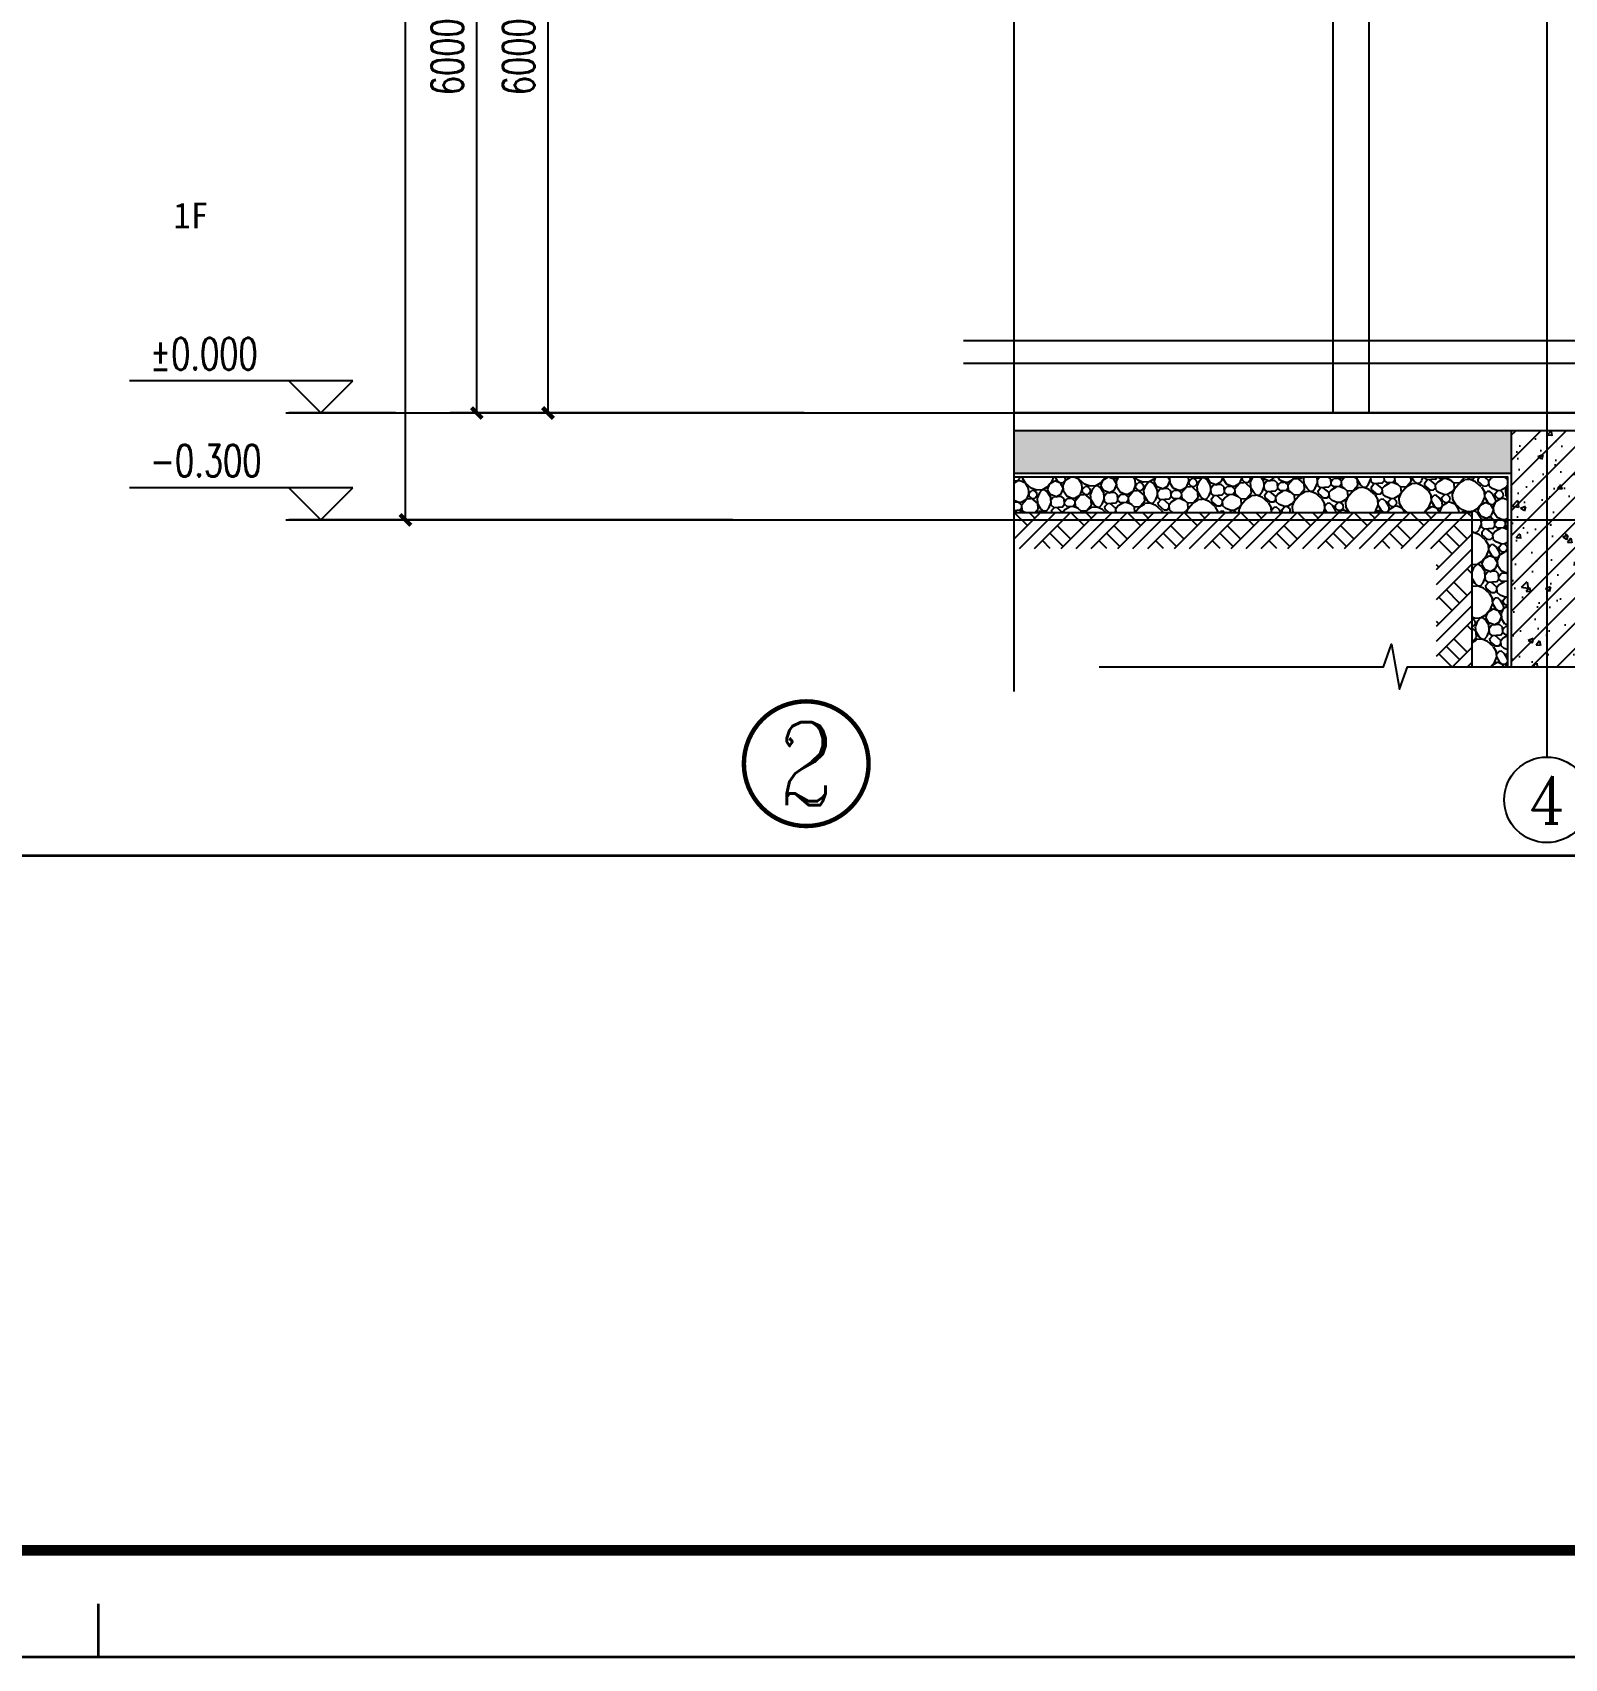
# Model space of a CAD drawing. Extents: x 1738711 to 2346805, y 1189731 to 2516152.
# Drawn here: x 1942199 to 1946499, y 1218398 to 1222963 of the extents above; entities that cross this region are included whole.
import ezdxf
from ezdxf.enums import TextEntityAlignment as Align

# ---------------------------------------------------------------- set-up
doc = ezdxf.new("R2010")
doc.units = 0
doc.header["$LTSCALE"] = 1000
doc.header["$MEASUREMENT"] = 0
doc.linetypes.add('S & C -P1$0$DASHED', pattern=[0.75, 0.5, -0.25])
for name, color, linetype in [('AXIS', 3, 'Continuous'), ('AXIS_TEXT', 7, 'Continuous'), ('DIM_ELEV', 3, 'Continuous'), ('DIM_SYMB', 3, 'Continuous'), ('DOTE', 1, 'Continuous'), ('PUB_DIM', 3, 'Continuous'), ('PUB_HATCH', 8, 'Continuous'), ('PUB_TEXT', 7, 'Continuous'), ('TK', 4, 'Continuous'), ('WALL', 40, 'Continuous'), ('切线', 35, 'Continuous'), ('看线', 8, 'Continuous')]:
    doc.layers.add(name, color=color, linetype=linetype)
doc.layers.add('可见细线', color=142, linetype='Continuous', lineweight=9)
doc.styles.add('_TCH_AXIS', font='COMPLEX', dxfattribs={"bigfont": 'GBCBIG'})
doc.styles.add('_TCH_DIM', font='SIMPLEX', dxfattribs={"bigfont": 'GBCBIG'})
doc.styles.add('_TCH_DIM_T3', font='SIMPLEX', dxfattribs={"width": 0.705882, "bigfont": 'GBCBIG'})
doc.styles.add('_TCH_LABEL', font='COMPLEX', dxfattribs={"bigfont": 'GBCBIG'})
doc.styles.add('COMPLEX', font='COMPLEX')
doc.styles.add('STW', font='simhei_0.ttf')
doc.styles.add('宋体', font='SIMSUN.TTF', dxfattribs={"width": 0.75})
doc.dimstyles.new('_TCH_ARCH&&30', dxfattribs={"dimtxt": 89.25, "dimasz": 30, "dimexe": 75, "dimexo": 90, "dimgap": 37.875, "dimtad": 1, "dimdec": 0, "dimzin": 0, "dimdsep": 46, "dimtxsty": '_TCH_DIM_T3', "dimblk": 'ARCHTICK', "dimcen": 0.09, "dimclrt": 7, "dimazin": 2, "dimtfac": 1, "dimtdec": 0, "dimtix": 1, "dimtmove": 2, "dimatfit": 3, "dimfxl": 20, "dimtolj": 1, "dimtzin": 0, "dimarcsym": 0})

# ---------------------------------------------------------------- blocks, each defined once
blk = doc.blocks.new('hjashrtahreahe')
at = {"const_width": 25}
blk.add_lwpolyline([(84100, 29700), (83600, 29700)], dxfattribs=at)
at = {"layer": 'TK', "color": 7, "const_width": 25}
blk.add_lwpolyline([(0, 59400), (84100, 59400), (84100, 0), (0, 0)], close=True, dxfattribs=at)
at = {"layer": 'TK', "color": 3, "const_width": 100}
blk.add_lwpolyline([(2500, 1000), (2500, 58400), (83100, 58400), (83100, 1000)], close=True, dxfattribs=at)
at = {"layer": 'TK', "color": 7, "const_width": 25}
blk.add_lwpolyline([(76600, 58400), (76600, 1000)], dxfattribs=at)
at = {"layer": 'TK', "style": '宋体', "width": 0.75}
for tag, height, p in [('项目负责人', 350, (6003, 57089)), ('专业负责人', 350, (6003, 56224)), ('设计人', 350, (6003, 55419)), ('版号1', 250, (77304, 22193)), ('时间1', 250, (82405, 22193)), ('版号2', 250, (77304, 21593)), ('时间2', 250, (82405, 21593)), ('版号3', 250, (77304, 20993)), ('时间3', 250, (82405, 20993)), ('建筑会签', 0.0001, (78978, 2403)), ('电气会签', 0.0001, (82128, 2403)), ('结构会签', 0.0001, (78978, 1803)), ('暖通会签', 0.0001, (82128, 1803)), ('给排水会签', 0.0001, (78978, 1250)), ('智能化会签', 0.0001, (82128, 1250))]:
    blk.add_attdef(tag, text='', height=height, dxfattribs=at).set_placement(p, align=Align.CENTER)
for tag, p in [('合作设计单位', (80816, 48986)), ('版号说明1', (79854, 22318)), ('版号说明2', (79854, 21718)), ('版号说明3', (79854, 21118)), ('浙江绿储科技有限公司', (80545, 16036)), ('百兆瓦级集中式熔盐储能关键', (80545, 14953)), ('设备研发及制造基地项目', (80545, 14603)), ('1#研发楼', (80545, 13636)), ('图名', (80545, 12436)), ('工程编号', (78978, 11461)), ('子项编号', (82128, 11461)), ('建筑', (78978, 10711)), ('图号', (82128, 10711)), ('施工图', (78978, 9961)), ('2023.03', (82128, 9961)), ('审定', (79353, 8461)), ('审核', (79353, 7711)), ('工程负责', (79353, 6961)), ('专业负责', (79353, 6211)), ('设计', (79353, 5461)), ('制图', (79353, 4711)), ('校对', (79353, 3961))]:
    blk.add_attdef(tag, text='', height=250, dxfattribs=at).set_placement(p, align=Align.MIDDLE_CENTER)
blk = doc.blocks.new('_ArchTick')
at = {"color": 0, "linetype": 'ByBlock', "const_width": 0.4}
blk.add_lwpolyline([(-0.5, -0.5), (0.5, 0.5)], dxfattribs=at)
blk = doc.blocks.new('*D1083')
at = {"layer": 'Defpoints', "color": 0, "transparency": 16777216}
for p in [(1943645.6, 1223894.4), (1944454.7, 1223894.4), (1944454.7, 1221894.4)]:
    blk.add_point(p, dxfattribs=at)
at = {"layer": 'PUB_DIM', "color": 0, "lineweight": -2, "transparency": 16777216}
for p, q in [((1944364.7, 1223894.4), (1943570.6, 1223894.4)), ((1943645.6, 1221894.4), (1943645.6, 1223894.4)), ((1944364.7, 1221894.4), (1943570.6, 1221894.4))]:
    blk.add_line(p, q, dxfattribs=at)
at = {"layer": 'PUB_DIM', "color": 0, "lineweight": -2, "transparency": 16777216, "xscale": 30, "yscale": 30, "zscale": 30}
for p, rotation in [((1943645.6, 1223894.4), 90), ((1943645.6, 1221894.4), 270)]:
    blk.add_blockref('_ArchTick', p, dxfattribs=dict(at, rotation=rotation))
at = {"layer": 'PUB_DIM', "color": 7, "transparency": 16777216, "insert": (1943563.1, 1222894.4), "char_height": 89.25, "attachment_point": 5, "rotation": 90, "style": '_TCH_DIM_T3'}
blk.add_mtext('\\A1;6000', dxfattribs=at)
blk = doc.blocks.new('*D1091')
at = {"layer": 'Defpoints', "color": 0, "transparency": 16777216}
for p in [(1943445.6, 1223894.4), (1944254.7, 1223894.4), (1944254.7, 1221894.4)]:
    blk.add_point(p, dxfattribs=at)
at = {"layer": 'PUB_DIM', "color": 0, "lineweight": -2, "transparency": 16777216}
for p, q in [((1944164.7, 1223894.4), (1943370.6, 1223894.4)), ((1943445.6, 1221894.4), (1943445.6, 1223894.4)), ((1944164.7, 1221894.4), (1943370.6, 1221894.4))]:
    blk.add_line(p, q, dxfattribs=at)
at = {"layer": 'PUB_DIM', "color": 0, "lineweight": -2, "transparency": 16777216, "xscale": 30, "yscale": 30, "zscale": 30}
for p, rotation in [((1943445.6, 1223894.4), 90), ((1943445.6, 1221894.4), 270)]:
    blk.add_blockref('_ArchTick', p, dxfattribs=dict(at, rotation=rotation))
at = {"layer": 'PUB_DIM', "color": 7, "transparency": 16777216, "insert": (1943363.1, 1222894.4), "char_height": 89.25, "attachment_point": 5, "rotation": 90, "style": '_TCH_DIM_T3'}
blk.add_mtext('\\A1;6000', dxfattribs=at)
blk = doc.blocks.new('*D1098')
at = {"layer": 'Defpoints', "color": 0, "transparency": 16777216}
for p in [(1943245.6, 1240394.4), (1944254.7, 1240394.4), (1944254.7, 1221594.4)]:
    blk.add_point(p, dxfattribs=at)
at = {"layer": 'PUB_DIM', "color": 0, "lineweight": -2, "transparency": 16777216}
for p, q in [((1944164.7, 1240394.4), (1943170.6, 1240394.4)), ((1943245.6, 1221594.4), (1943245.6, 1240394.4)), ((1944164.7, 1221594.4), (1943170.6, 1221594.4))]:
    blk.add_line(p, q, dxfattribs=at)
at = {"layer": 'PUB_DIM', "color": 0, "lineweight": -2, "transparency": 16777216, "xscale": 30, "yscale": 30, "zscale": 30}
for p, rotation in [((1943245.6, 1240394.4), 90), ((1943245.6, 1221594.4), 270)]:
    blk.add_blockref('_ArchTick', p, dxfattribs=dict(at, rotation=rotation))
at = {"layer": 'PUB_DIM', "color": 7, "transparency": 16777216, "insert": (1943163.1, 1230994.4), "char_height": 89.25, "attachment_point": 5, "rotation": 90, "style": '_TCH_DIM_T3'}
blk.add_mtext('\\A1;48300', dxfattribs=at)
blk = doc.blocks.new('_AXISO')
blk.add_circle((0, 0), 0.5)
at = {"layer": 'AXIS_TEXT', "style": 'COMPLEX', "width": 1.041667}
blk.add_attdef('A', text='', height=0.56, dxfattribs=at).set_placement((-0.25, -0.28), (0.25, -0.28), align=Align.FIT)

msp = doc.modelspace()

# ---------------------------------------------------------------- hatches: boundary and pattern name
at = {"layer": 'PUB_HATCH'}
h = msp.add_hatch(dxfattribs=at)
h.set_pattern_fill('钢筋混凝土', color=256, scale=20, style=0)
h.set_pattern_definition([(45, (1946125.823, 1221766.823), (-35.3553, 35.3553), []), (50, (1946125.82, 1221766.82), (143.452, -12.5504), [15, -165]), (355, (1946125.82, 1221766.82), (-27.75, 150.438), [12, -132]), (100.4514, (1946137.78, 1221765.78), (115.702, 137.888), [12.748, -140.228]), (46.184, (1946125.82, 1221806.82), (213.448, -33.104), [22.5, -247.5]), (96.636, (1946143.6, 1221804.06), (186.933, 194.824), [19.122, -210.343]), (351.184, (1946125.82, 1221806.82), (186.932, 194.824), [18, -198]), (21, (1946145.82, 1221796.82), (119.3814, -80.524), [15, -165]), (326, (1946145.82, 1221796.82), (48.663, 145.03), [12, -132]), (71.4514, (1946155.77, 1221790.11), (168.0445, 64.506), [12.748, -140.228]), (37.5, (1946125.823, 1221766.823), (2.432, 66.5788), [0, -130.4, 0, -134, 0, -132.5]), (7.5, (1946125.82, 1221766.82), (52.614, 78.8823), [0, -76.4, 0, -127.4, 0, -50.5]), (327.5, (1946081.223, 1221766.823), (106.7645, -4.511), [0, -50, 0, -156, 0, -207]), (317.5, (1946061.22, 1221766.82), (116.6372, 20.021), [0, -65, 0, -103.6, 0, -147])])
h.paths.add_polyline_path([(1946349.3, 1221844.4), (1944954.2, 1221844.4), (1944954.2, 1221724.4), (1946349.3, 1221724.4)])
h.paths.add_polyline_path([(1946549.3, 1221844.4), (1948483.7, 1221844.4), (1948483.7, 1221724.4), (1946549.3, 1221724.4)])
h = msp.add_hatch(dxfattribs=at)
h.set_pattern_fill('钢筋混凝土', color=256, scale=20, style=0)
h.set_pattern_definition([(45, (-237899.64, -150941.136), (-35.3553391, 35.3553391), []), (50, (-237899.64, -150941.14), (143.4520365, -12.550427), [15, -165]), (355, (-237899.64, -150941.14), (-27.750267, 150.438427), [12, -132]), (100.4514, (-237887.69, -150942.18), (115.701876, 137.8879084), [12.748038, -140.228422]), (46.1842, (-237899.64, -150901.14), (213.44821, -33.103803), [22.5, -247.5]), (96.6356, (-237881.85, -150903.9), (186.932541, 194.823574), [19.122058, -210.3426]), (351.1842, (-237899.64, -150901.14), (186.932389, 194.82372), [18, -198]), (21, (-237879.64, -150911.14), (119.3814104, -80.523778), [15, -165]), (326, (-237879.64, -150911.14), (48.663066, 145.030009), [12, -132]), (71.4514, (-237869.69, -150917.85), (168.044526, 64.506099), [12.748038, -140.228422]), (37.5, (-237899.64, -150941.136), (2.4319711, 66.5787708), [0, -130.4, 0, -134, 0, -132.5]), (7.5, (-237899.64, -150941.14), (52.6139075, 78.8823424), [0, -76.4, 0, -127.4, 0, -50.5]), (327.5, (-237944.24, -150941.136), (106.7644872, -4.5109743), [0, -50, 0, -156, 0, -207]), (317.5, (-237964.24, -150941.14), (116.637234, 20.0209965), [0, -65, 0, -103.6, 0, -147])])
h.paths.add_polyline_path([(1946549.3, 1221844.4), (1946349.3, 1221844.4), (1946349.3, 1221182), (1946549.3, 1221182)])
h = msp.add_hatch(dxfattribs=at)
h.set_pattern_fill('卵石砌体,_O', color=256, scale=20, angle=355.7371)
h.set_pattern_definition([(184.26292, (4130693.54, -150948.94), (-11.150005, 149.585017), [7.5, -22.5, 7.5, -112.5]), (184.26292, (4130655.02, -150936.77), (-11.150005, 149.585017), [7.5, -142.5]), (184.26292, (4130728.7, -150916.24), (-11.150005, 149.585017), [15, -135]), (184.26292, (4130765.54, -150905.97), (-11.150005, 149.585017), [22.5, -127.5]), (184.26292, (4130690.19, -150904.07), (-11.150005, 149.585017), [15, -15, 22.5, -97.5]), (184.26292, (4130696, -150881.07), (-11.150005, 149.585017), [22.5, -127.5]), (184.26292, (4130732.84, -150870.8), (-11.150005, 149.585017), [22.5, -52.5, 22.5, -52.5]), (184.26292, (4130761.08, -150846.14), (-11.150005, 149.585017), [22.5, -7.5, 7.5, -112.5]), (184.26292, (4130662.74, -150838.43), (-11.150005, 149.585017), [7.5, -142.5]), (184.26292, (4130691.54, -150821.24), (-11.150005, 149.585017), [15, -135]), (94.26292, (4130788.21, -150806.51), (149.585017, 11.150005), [15, -135]), (94.26292, (4130781.06, -150912.33), (149.585017, 11.150005), [7.5, -15, 22.5, -105]), (94.26292, (4130742.55, -150900.16), (149.585017, 11.150005), [30, -7.5, 7.5, -105]), (94.26292, (4130717.32, -150864.44), (149.585017, 11.150005), [22.5, -127.5]), (94.26292, (4130714.86, -150932.31), (149.585017, 11.150005), [15, -135]), (94.26292, (4130698.46, -150813.2), (149.585017, 11.150005), [15, -135]), (94.26292, (4130697.67, -150903.51), (149.585017, 11.150005), [15, -75, 7.5, -52.5]), (94.26292, (4130669.66, -150830.39), (149.585017, 11.150005), [7.5, -7.5, 7.5, -127.5]), (94.26292, (4130667.2, -150898.26), (149.585017, 11.150005), [15, -22.5, 15, -97.5]), (94.26292, (4130662.5, -150936.21), (149.585017, 11.150005), [15, -135]), (139.2629203, (4130789.65, -150926.74), (-11.1500054, 149.585017), [21.21315, -42.426404, 31.8198, -116.672678]), (139.2629203, (4130797.13, -150926.18), (-11.1500054, 149.585017), [21.213203, -190.91883]), (139.2629203, (4130713.74, -150917.35), (-11.1500054, 149.585017), [21.213203, -190.91883]), (139.2629203, (4130723.13, -150841.44), (-11.1500054, 149.585017), [21.213203, -190.91883]), (139.2629203, (4130661.39, -150921.25), (-11.1500054, 149.585017), [21.213203, -190.91883]), (139.2629203, (4130787.42, -150896.82), (-11.1500054, 149.585017), [10.606602, -201.52542]), (139.2629203, (4130769.12, -150853.06), (-11.1500054, 149.585017), [10.606602, -201.52542]), (139.2629203, (4130758.06, -150906.53), (-11.1500054, 149.585017), [10.606602, -201.52542]), (139.2629203, (4130739.2, -150855.29), (-11.1500054, 149.585017), [10.606602, -201.52542]), (139.2629203, (4130696.55, -150888.55), (-11.1500054, 149.585017), [10.606602, -201.52542]), (139.2629203, (4130690.42, -150806.28), (-11.1500054, 149.585017), [10.606602, -201.52542]), (139.2629203, (4130676.58, -150822.35), (-11.1500054, 149.585017), [10.606602, -201.52542]), (139.2629203, (4130675.23, -150905.18), (-11.1500054, 149.585017), [10.606602, -201.52542]), (139.2629203, (4130670.54, -150943.13), (-11.1500054, 149.585017), [10.606602, -201.52542]), (139.2629203, (4130666.08, -150883.3), (-11.1500054, 149.585017), [10.606602, -201.52542]), (139.2629203, (4130660.51, -150808.51), (-11.1500054, 149.585017), [10.606602, -201.52542]), (139.2629203, (4130655.26, -150838.98), (-11.1500054, 149.585017), [10.606602, -201.52542]), (49.2629203, (4130684.06, -150821.79), (149.585017, 11.1500054), [10.606602, -201.52542]), (49.2629203, (4130667.98, -150807.95), (149.585017, 11.1500054), [10.606602, -201.52542]), (49.2629203, (4130662.74, -150838.43), (149.585017, 11.1500054), [10.606602, -201.52542]), (49.2629203, (4130638.07, -150810.18), (149.585017, 11.1500054), [10.606602, -201.52542]), (49.2629203, (4130716.76, -150856.96), (149.585017, 11.1500054), [10.606602, -201.52542]), (49.2629203, (4130732.84, -150870.8), (149.585017, 11.1500054), [10.606602, -201.52542]), (49.2629203, (4130780.5, -150904.86), (149.585017, 11.1500054), [10.606602, -201.52542]), (49.2629203, (4130765.54, -150905.97), (149.585017, 11.1500054), [10.606602, -201.52542]), (49.2629203, (4130746.68, -150854.73), (149.585017, 11.1500054), [10.606602, -201.52542]), (49.2629203, (4130778.27, -150874.94), (149.585017, 11.1500054), [10.606602, -201.52542]), (49.2629203, (4130690.19, -150904.07), (149.585017, 11.1500054), [10.606602, -201.52542]), (49.2629203, (4130666.64, -150890.78), (149.585017, 11.1500054), [10.606602, -201.52542]), (49.2629203, (4130661.39, -150921.25), (149.585017, 11.1500054), [10.606602, -201.52542]), (49.2629203, (4130660.27, -150906.3), (149.585017, 11.1500054), [10.606602, -201.52542]), (49.2629203, (4130655.02, -150936.77), (149.585017, 11.1500054), [10.606602, -201.52542]), (49.2629203, (4130768, -150838.1), (149.585017, 11.1500054), [21.213203, -190.91883]), (49.2629203, (4130696.55, -150888.55), (149.585017, 11.1500054), [21.213203, -190.91883]), (49.2629203, (4130707.94, -150940.35), (149.585017, 11.1500054), [53.033008, -159.099024]), (157.697869, (4130792.67, -150866.344), (-149.5850167, -11.1500042), [16.77, -318.64018]), (157.697869, (4130773.58, -150912.89), (-149.5850167, -11.1500042), [16.77, -318.64018]), (157.697869, (4130738.64, -150847.81), (-149.5850167, -11.1500042), [16.77, -318.64018]), (157.697869, (4130686.056, -150949.5), (-149.5850167, -11.1500042), [16.77, -318.64018]), (157.697869, (4130705.707, -150910.43), (-149.5850167, -11.1500042), [16.77, -318.64018]), (157.697869, (4130688.52, -150881.63), (-149.5850167, -11.1500042), [16.77, -318.64018]), (157.697869, (4130707.05, -150827.6), (-149.5850167, -11.1500042), [16.77, -318.64018]), (157.697869, (4130655.256, -150838.98), (-149.5850167, -11.1500042), [16.77, -318.64018]), (120.8279715, (4130777.71, -150867.46), (-11.1500056, 149.5850171), [16.77, -318.64018]), (120.8279715, (4130777.154, -150859.98), (-11.1500056, 149.5850171), [16.77, -318.64018]), (120.8279715, (4130715.65, -150842), (-11.1500056, 149.5850171), [33.54, -301.87018]), (120.8279715, (4130663.85, -150853.384), (-11.1500056, 149.5850171), [16.77, -318.64018]), (120.8279715, (4130673, -150875.264), (-11.1500056, 149.5850171), [16.77, -318.64018]), (120.8279715, (4130750.025, -150899.606), (-11.1500056, 149.5850171), [16.77, -318.64018]), (120.8279715, (4130669.1, -150822.91), (-11.1500056, 149.5850171), [16.77, -318.64018]), (120.8279715, (4130647.22, -150832.06), (-11.1500056, 149.5850171), [16.77, -318.64018]), (67.697869, (4130781.846, -150822.026), (-11.1500042, 149.5850167), [16.77, -318.64018]), (67.697869, (4130708.494, -150947.826), (-11.1500042, 149.5850167), [16.77, -318.64018]), (67.697869, (4130768.56, -150845.58), (-11.1500042, 149.5850167), [16.77, -318.64018]), (67.697869, (4130657.486, -150868.9), (-11.1500042, 149.5850167), [16.77, -318.64018]), (67.697869, (4130710.4, -150872.476), (-11.1500042, 149.5850167), [16.77, -318.64018]), (67.697869, (4130663.29, -150845.904), (-11.1500042, 149.5850167), [16.77, -318.64018]), (67.697869, (4130740.315, -150870.246), (-11.1500042, 149.5850167), [16.77, -318.64018]), (67.697869, (4130772.46, -150897.933), (-11.1500042, 149.5850167), [16.77, -318.64018]), (30.8279715, (4130774.924, -150830.06), (149.5850171, 11.1500056), [16.77, -318.64018]), (30.8279715, (4130728.7, -150916.24), (149.5850171, 11.1500056), [16.77, -318.64018]), (30.8279715, (4130753.6, -150846.694), (149.5850171, 11.1500056), [16.77, -318.64018]), (30.8279715, (4130668.31, -150913.22), (149.5850171, 11.1500056), [16.77, -318.64018]), (30.8279715, (4130693.536, -150948.94), (149.5850171, 11.1500056), [16.77, -318.64018]), (30.8279715, (4130669.66, -150830.39), (149.5850171, 11.1500056), [16.77, -318.64018]), (30.8279715, (4130696, -150881.07), (149.5850171, 11.1500056), [16.77, -318.64018]), (30.8279715, (4130774.924, -150830.06), (149.5850171, 11.1500056), [16.77, -318.64018]), (30.8279715, (4130643.085, -150877.494), (149.5850171, 11.1500056), [16.77, -318.64018]), (300.8279715, (4130789.65, -150926.735), (11.1500056, -149.5850171), [16.77, -318.64018])])
h.paths.add_polyline_path([(1944954.2, 1221714.4), (1944954.2, 1221614.4), (1946239.3, 1221614.4), (1946239.3, 1221182), (1946339.3, 1221182), (1946339.3, 1221714.4)])
at = {"layer": '看线'}
h = msp.add_hatch(dxfattribs=at)
h.set_pattern_fill('夯实土壤', color=256, scale=20, style=0)
h.set_pattern_definition([(45, (-290668.2, -150941.14), (-79.478802, 79.478802), []), (45, (-290626.2, -150941.14), (-79.478802, 79.478802), []), (45, (-290584.2, -150941.14), (-79.478802, 79.478802), []), (135, (-290668.2, -150941.14), (-79.478802, -79.478802), [53, -59.4]), (135, (-290647.2, -150920.14), (-79.478802, -79.478802), [53, -59.4]), (135, (-290626.2, -150899.14), (-79.478802, -79.478802), [53, -59.4])])
h.paths.add_polyline_path([(1944954.2, 1221614.4), (1944954.2, 1221514.4), (1946139.3, 1221514.4), (1946139.3, 1221182), (1946239.3, 1221182), (1946239.3, 1221614.4)])

# ---------------------------------------------------------------- linework, layer by layer
at = {"layer": 'AXIS'}
msp.add_line((1946449.3, 1221228.4), (1946449.3, 1220928.4), dxfattribs=at)
at = {"layer": 'AXIS', "const_width": 12.5}
msp.add_lwpolyline([(1944545.4, 1220909.8, 1), (1944195.4, 1220909.8, 1)], format="xyb", close=True, dxfattribs=at)
at = {"layer": 'DIM_ELEV'}
for p, q in [((1943097.8, 1221984.4), (1942471.4, 1221984.4)), ((1943007.8, 1221894.4), (1942917.8, 1221984.4)), ((1943007.8, 1221894.4), (1943097.8, 1221984.4)), ((1943217.8, 1221894.4), (1942917.8, 1221894.4)), ((1943097.8, 1221684.4), (1942471.4, 1221684.4)), ((1943007.8, 1221594.4), (1942917.8, 1221684.4)), ((1943007.8, 1221594.4), (1943097.8, 1221684.4)), ((1943217.8, 1221594.4), (1942917.8, 1221594.4))]:
    msp.add_line(p, q, dxfattribs=at)
at = {"layer": 'DIM_SYMB'}
for points in [[(1944954.2, 1221112.3), (1944954.2, 1224737.4), (1944891.2, 1224760.3), (1945017.2, 1224782.5), (1944954.2, 1224804.9), (1944954.2, 1228430)], [(1944811.8, 1222097.8), (1946744.2, 1222097.8), (1946767.1, 1222160.8), (1946789.3, 1222034.8), (1946811.7, 1222097.8), (1948744, 1222097.8)], [(1944811.8, 1222033.9), (1946744.2, 1222033.9), (1946767.1, 1222096.9), (1946789.3, 1221970.9), (1946811.7, 1222033.9), (1948744, 1222033.9)], [(1945192.3, 1221182), (1945990.2, 1221182), (1946013.1, 1221245), (1946035.3, 1221119), (1946057.7, 1221182), (1946855.6, 1221182)]]:
    msp.add_lwpolyline(points, dxfattribs=at)
at = {"layer": 'DOTE'}
for p, q in [((1946449.3, 1240716.7), (1946449.3, 1221032.3)), ((1942910.2, 1221894.4), (1948904.6, 1221894.4)), ((1942910.2, 1221594.4), (1948904.6, 1221594.4)), ((1942910.2, 1221594.4), (1948904.6, 1221594.4))]:
    msp.add_line(p, q, dxfattribs=at)
at = {"layer": 'WALL'}
for p, q in [((1948483.7, 1221844.4), (1944954.2, 1221844.4)), ((1946349.3, 1221844.4), (1946349.3, 1221182)), ((1946349.3, 1221724.4), (1944954.2, 1221724.4))]:
    msp.add_line(p, q, dxfattribs=at)
at = {"layer": '切线'}
msp.add_line((1948483.7, 1221894.4), (1944954.2, 1221894.4), dxfattribs=at)
for points in [[(1946339.3, 1221182), (1946339.3, 1221714.4), (1944954.2, 1221714.4)], [(1946239.3, 1221182), (1946239.3, 1221614.4), (1944954.2, 1221614.4)]]:
    msp.add_lwpolyline(points, dxfattribs=at)
at = {"layer": '可见细线', "color": 6, "linetype": 'S & C -P1$0$DASHED', "ltscale": 0.2, "const_width": 3}
msp.add_lwpolyline([(1946349.3, 1221182), (1946349.3, 1221724.4), (1944954.2, 1221724.4)], dxfattribs=at)
at = {"layer": '看线'}
for p, q in [((1945849.3, 1221894.4), (1945849.3, 1223424.4)), ((1945949.3, 1223074.4), (1945949.3, 1221894.4))]:
    msp.add_line(p, q, dxfattribs=at)

# ---------------------------------------------------------------- block references
at = {"xscale": 0.3, "yscale": 0.3, "zscale": 0.3, "rotation": 270}
msp.add_blockref('hjashrtahreahe', (1933473.1, 1243631.6), dxfattribs=at)
at = {"layer": 'AXIS'}
ref = msp.add_blockref('_AXISO', (1946449.3, 1220808.4), dxfattribs=dict(at, xscale=240, yscale=240, zscale=240))
ref.add_attrib('A', '4', dxfattribs={"layer": 'AXIS_TEXT', "ltscale": 0.5, "height": 133.6, "style": '_TCH_AXIS'}).set_placement((1946398.4, 1220741.6), (1946500.2, 1220741.6), align=Align.FIT)

# ---------------------------------------------------------------- texts
at = {"style": 'STW'}
msp.add_text('1F', height=72.1, dxfattribs=at).set_placement((1942593.8, 1222413))
at = {"layer": 'PUB_TEXT', "color": 7, "style": '_TCH_DIM', "width": 0.705882}
for s, p in [('%%P0.000', (1942528.4, 1222015.9)), ('-0.300', (1942528.4, 1221715.9))]:
    msp.add_text(s, height=89.25, dxfattribs=at).set_placement(p)
at = {"layer": 'PUB_TEXT', "color": 7, "style": '_TCH_LABEL'}
msp.add_text('2', height=233, dxfattribs=at).set_placement((1944292.7, 1220793.3), (1944448, 1220793.3), align=Align.FIT)

# ---------------------------------------------------------------- dimensions: what is measured, and where the dimension line sits
at = {"layer": 'PUB_DIM'}
for p1, p2, distance, text, picture, middle in [((1944254.7, 1221594.4), (1944254.7, 1240394.4), 1009.1, '48300', '*D1098', (1943163.1, 1230994.4)), ((1944254.7, 1221894.4), (1944254.7, 1223894.4), 809.1, '6000', '*D1091', (1943363.1, 1222894.4)), ((1944454.7, 1221894.4), (1944454.7, 1223894.4), 809.1, '6000', '*D1083', (1943563.1, 1222894.4))]:
    dim = msp.add_aligned_dim(p1=p1, p2=p2, distance=distance, text=text, dimstyle='_TCH_ARCH&&30', dxfattribs=at)
    dim.commit()
    dim.dimension.update_dxf_attribs({"geometry": picture, "text_midpoint": middle})

doc.saveas('drawing.dxf')
